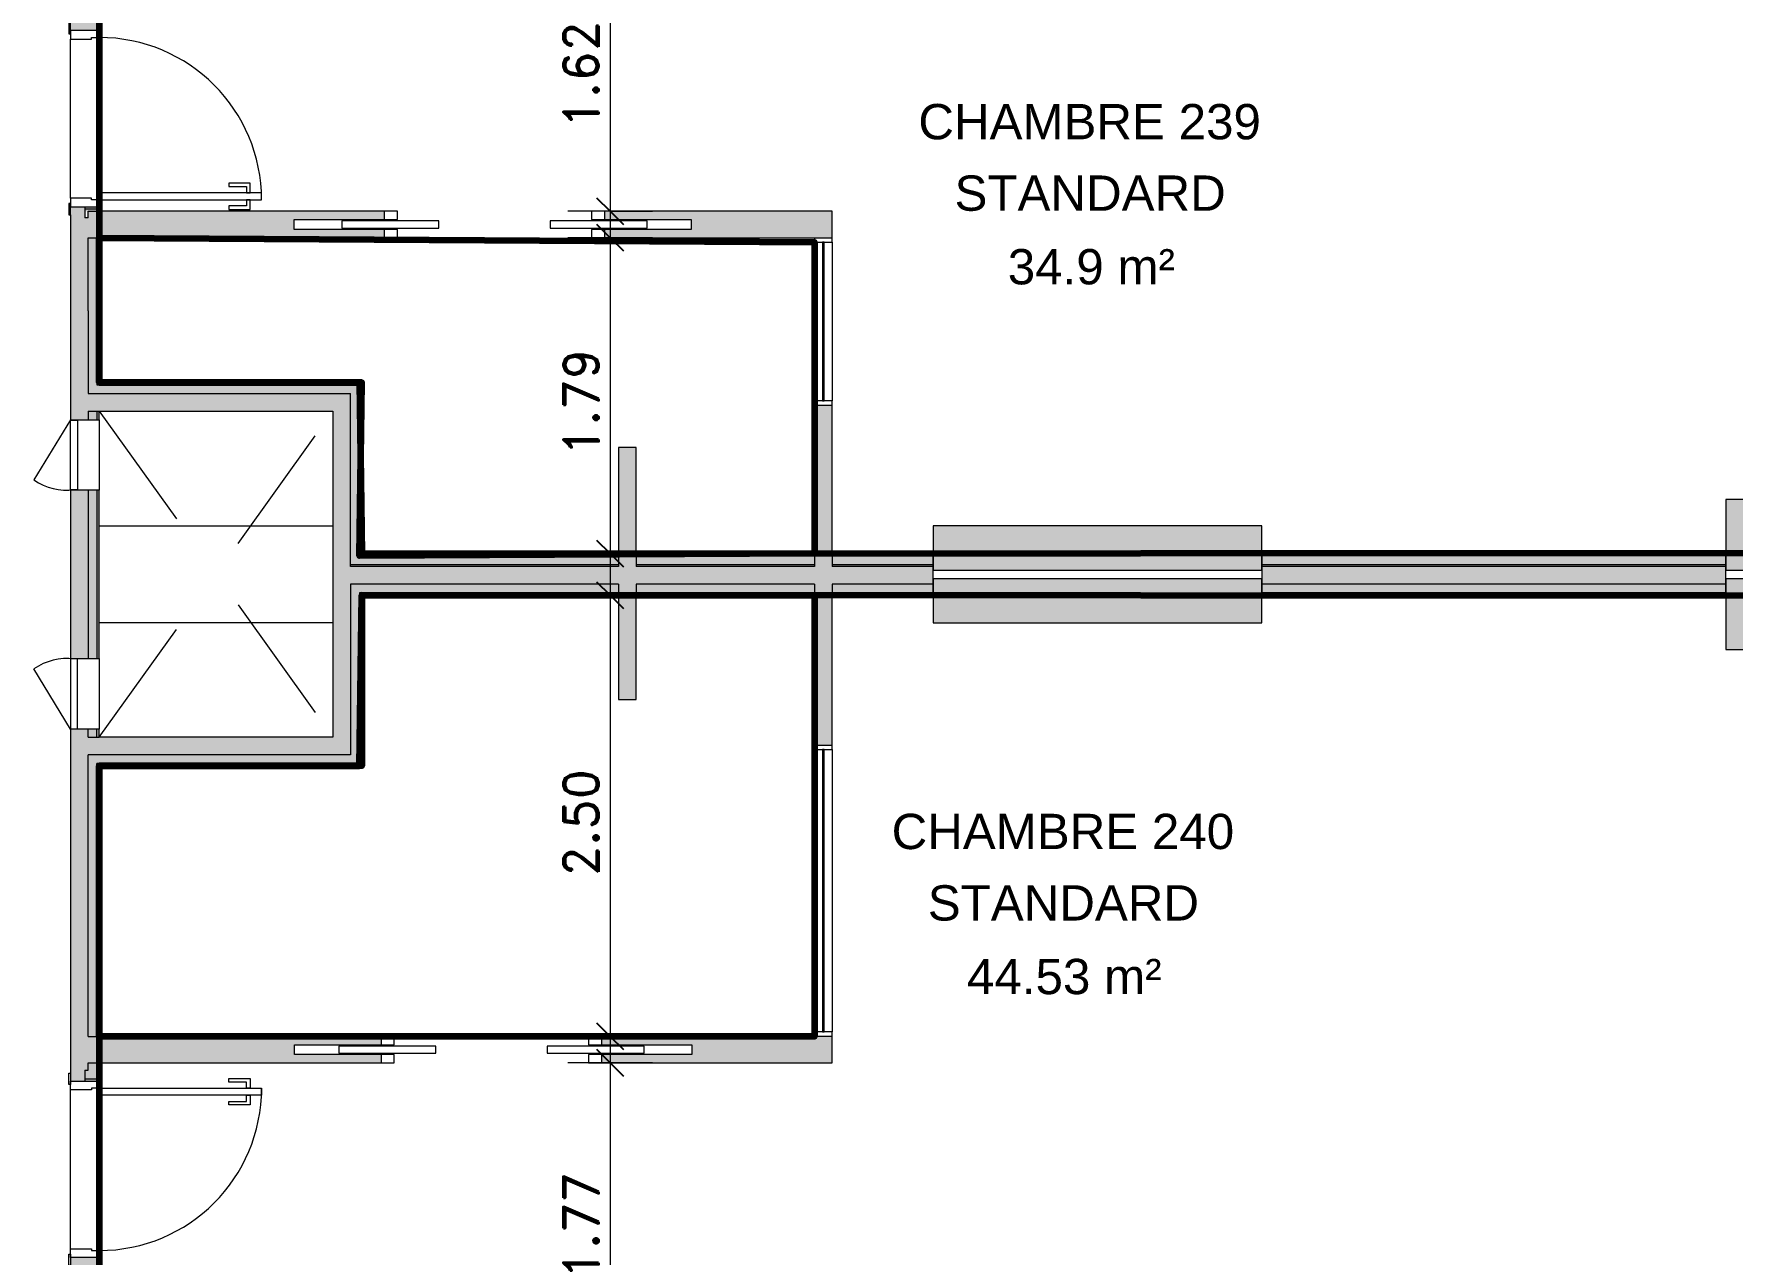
# Model space of a CAD drawing. Header units: metres. Extents: x -227.9 to -140, y 37.9 to 92.1.
# Drawn here: x -217.28 to -207.66, y 60.41 to 67.33 of the extents above; entities that cross this region are included whole.
import ezdxf

# ---------------------------------------------------------------- set-up
doc = ezdxf.new("R2010")
doc.units = ezdxf.units.M
doc.linetypes.add('JIS_02_0.7', pattern=[1.35, 0.75, -0.6])
for name, color, linetype, lineweight in [('A-ANNO-DIMS', 7, 'Continuous', 9), ('A-ANNO-DIMS-100', 7, 'Continuous', 9), ('A-AREA-IDEN', 7, 'Continuous', 9), ('A-DOOR', 7, 'Continuous', 5), ('A-FLOR', 7, 'Continuous', 5), ('A-GLAZ', 7, 'Continuous', 5), ('A-WALL', 7, 'Continuous', 5), ('A-WALL-PATT', 7, 'Continuous', 13), ('I-WALL', 7, 'Continuous', 5), ('S-COLS', 7, 'Continuous', 5)]:
    doc.layers.add(name, color=color, linetype=linetype, lineweight=lineweight)
doc.layers.add('A-DETL', color=94, linetype='Continuous', lineweight=5, true_color=0x00a600)
doc.layers.add('Chambre', color=40, linetype='Continuous')
doc.layers.add('SDB', color=230, linetype='Continuous')
doc.styles.add('Arial_1', font='arial.ttf', dxfattribs={"height": 0.2})
doc.styles.add('RomanD_B', font='', dxfattribs={"height": 0.2})
doc.styles.get('RomanD_B').set_extended_font_data('RomanD', bold=True)
doc.dimstyles.new('LAG-Romans_0_2', dxfattribs={"dimscale": 0.3048, "dimtxt": 0.200715, "dimasz": 0.492126, "dimexe": 0.787402, "dimexo": 0.0625, "dimgap": 0, "dimtad": 1, "dimrnd": 0.01, "dimzin": 0, "dimdsep": 46, "dimtxsty": 'RomanD_B', "dimblk1": 'OBLIQUE', "dimblk2": 'OBLIQUE', "dimsah": 1, "dimcen": 0.09, "dimdle": 0.656168, "dimazin": 0, "dimtfac": 1, "dimtdec": 4, "dimtix": 1, "dimtmove": 0, "dimatfit": 3, "dimfxl": 0.787402, "dimfxlon": 1, "dimtvp": 1, "dimtolj": 1, "dimtzin": 0, "dimarcsym": 2})

# ---------------------------------------------------------------- blocks, each defined once
blk = doc.blocks.new('LAG-C1030-PORTE-INST-13PR_05_01F - LAG-C1030-PORTE-INST-13PR_05_01F-40x166-15156841-MUC-LAG-PRO-PLA-ARC-TZN-N02-AG02Ec-Cote')
at = {"layer": 'A-DOOR', "color": 9, "true_color": 0xc0c0c0}
blk.add_line((-0.2, 0.0815), (0.1415, 0.2882), dxfattribs=at)
at = {"layer": 'A-DOOR', "color": 9, "lineweight": 9, "true_color": 0xc0c0c0}
for p, q in [((0.198, 0.0815), (-0.198, 0.0815)), ((-0.198, 0.0815), (-0.198, 0.0415)), ((-0.198, 0.0415), (0.198, 0.0415)), ((0.198, 0.0415), (0.198, 0.0815))]:
    blk.add_line(p, q, dxfattribs=at)
at = {"layer": 'A-DOOR', "color": 9, "true_color": 0xc0c0c0}
blk.add_arc((-0.1282, 0.1006), 0.3285, 353.17148, 34.82962, dxfattribs=at)
blk = doc.blocks.new('LAG-C1030-PORTE-INST-13PR_05_01F - LAG-C1030-PORTE-INST-13PR_05_01F-40x166-15156898-MUC-LAG-PRO-PLA-ARC-TZN-N02-AG02Ec-Cote')
at = {"layer": 'A-DOOR', "color": 9, "true_color": 0xc0c0c0}
blk.add_line((-0.2, -0.0815), (0.1415, -0.2882), dxfattribs=at)
at = {"layer": 'A-DOOR', "color": 9, "lineweight": 9, "true_color": 0xc0c0c0}
for p, q in [((-0.198, -0.0415), (0.198, -0.0415)), ((-0.198, -0.0815), (-0.198, -0.0415)), ((0.198, -0.0815), (-0.198, -0.0815)), ((0.198, -0.0415), (0.198, -0.0815))]:
    blk.add_line(p, q, dxfattribs=at)
at = {"layer": 'A-DOOR', "color": 9, "true_color": 0xc0c0c0}
blk.add_arc((-0.1282, -0.1006), 0.3285, 325.17038, 6.82852, dxfattribs=at)
blk = doc.blocks.new('LAG-C1030-PORTE-BAT 1 VANT-13PR_01 - LAG-C1030-PORTE-BAT 1 VANT-13PR_01_04F-90X210 CHAMBRE-15711706-MUC-LAG-PRO-PLA-ARC-TZN-N02-AG02Ec-Cote')
at = {"layer": 'A-DOOR'}
for p, q in [((0.3553, 1.0015), (0.3153, 1.0015)), ((0.3153, 1.0015), (0.3153, 0.0815)), ((0.3553, 0.0815), (0.3553, 1.0015)), ((0.2603, 0.9365), (0.2603, 0.8165)), ((0.3153, 0.9365), (0.2603, 0.9365)), ((0.2803, 0.8165), (0.2803, 0.9165)), ((0.2803, 0.9165), (0.3153, 0.9165)), ((0.3153, 0.9165), (0.3153, 0.9365)), ((0.4103, 0.9365), (0.3553, 0.9365)), ((0.3553, 0.9365), (0.3553, 0.9165)), ((0.3553, 0.9165), (0.3903, 0.9165)), ((0.3903, 0.9165), (0.3903, 0.8165)), ((0.4103, 0.8165), (0.4103, 0.9365)), ((0.2603, 0.8165), (0.2803, 0.8165)), ((0.3903, 0.8165), (0.4103, 0.8165)), ((0.3153, 0.0815), (0.3553, 0.0815))]:
    blk.add_line(p, q, dxfattribs=at)
at = {"layer": 'A-DOOR', "color": 9, "true_color": 0xc0c0c0}
for p, q in [((-0.5847, 0.0915), (-0.6497, 0.0915)), ((-0.6497, 0.0915), (-0.6497, 0.0815)), ((-0.6497, 0.0815), (-0.5847, 0.0815)), ((-0.6047, 0.0815), (-0.6047, -0.0815)), ((-0.5647, 0.0815), (-0.6047, 0.0815)), ((-0.5847, 0.0815), (-0.5847, 0.0915)), ((-0.5647, 0.0376), (-0.5647, 0.0815)), ((-0.5547, 0.0376), (-0.5647, 0.0376)), ((-0.5547, -0.0815), (-0.5547, 0.0376)), ((0.3553, 0.0376), (0.3453, 0.0376)), ((0.3453, 0.0376), (0.3453, -0.0815)), ((0.3953, 0.0815), (0.3553, 0.0815)), ((0.3553, 0.0815), (0.3553, 0.0376)), ((0.3753, 0.0915), (0.3753, 0.0815)), ((0.4403, 0.0915), (0.3753, 0.0915)), ((0.3753, 0.0815), (0.4403, 0.0815)), ((0.3953, -0.0815), (0.3953, 0.0815)), ((0.4403, 0.0815), (0.4403, 0.0915)), ((-0.5847, -0.0815), (-0.6497, -0.0815)), ((-0.6497, -0.0815), (-0.6497, -0.0915)), ((-0.6497, -0.0915), (-0.5847, -0.0915)), ((-0.6047, -0.0815), (-0.5547, -0.0815)), ((-0.5847, -0.0915), (-0.5847, -0.0815)), ((0.3453, -0.0815), (0.3953, -0.0815)), ((0.3753, -0.0815), (0.3753, -0.0915)), ((0.4403, -0.0815), (0.3753, -0.0815)), ((0.3753, -0.0915), (0.4403, -0.0915)), ((0.4403, -0.0915), (0.4403, -0.0815))]:
    blk.add_line(p, q, dxfattribs=at)
at = {"layer": 'A-DOOR'}
blk.add_arc((0.3553, 0.0815), 0.92, 90, 180, dxfattribs=at)
blk = doc.blocks.new('LAG-C1030-PORTE-BAT 1 VANT-13PR_01 - LAG-C1030-PORTE-BAT 1 VANT-13PR_01_04F-90X210 CHAMBRE-15711705-MUC-LAG-PRO-PLA-ARC-TZN-N02-AG02Ec-Cote')
at = {"layer": 'A-DOOR', "color": 9, "true_color": 0xc0c0c0}
for p, q in [((-0.6497, 0.0815), (-0.6497, 0.0915)), ((-0.6497, 0.0915), (-0.5847, 0.0915)), ((-0.5847, 0.0815), (-0.6497, 0.0815)), ((-0.6047, 0.0815), (-0.5547, 0.0815)), ((-0.6047, -0.0815), (-0.6047, 0.0815)), ((-0.5847, 0.0915), (-0.5847, 0.0815)), ((-0.5547, 0.0815), (-0.5547, -0.0376)), ((0.3453, 0.0815), (0.3953, 0.0815)), ((0.3453, -0.0376), (0.3453, 0.0815)), ((0.3753, 0.0915), (0.4403, 0.0915)), ((0.3753, 0.0815), (0.3753, 0.0915)), ((0.4403, 0.0815), (0.3753, 0.0815)), ((0.3953, 0.0815), (0.3953, -0.0815)), ((0.4403, 0.0915), (0.4403, 0.0815)), ((-0.6497, -0.0915), (-0.6497, -0.0815)), ((-0.6497, -0.0815), (-0.5847, -0.0815)), ((-0.5847, -0.0915), (-0.6497, -0.0915)), ((-0.5647, -0.0815), (-0.6047, -0.0815)), ((-0.5847, -0.0815), (-0.5847, -0.0915)), ((-0.5647, -0.0376), (-0.5647, -0.0815)), ((-0.5547, -0.0376), (-0.5647, -0.0376)), ((0.3553, -0.0376), (0.3453, -0.0376)), ((0.3553, -0.0815), (0.3553, -0.0376)), ((0.3953, -0.0815), (0.3553, -0.0815)), ((0.3753, -0.0815), (0.4403, -0.0815)), ((0.3753, -0.0915), (0.3753, -0.0815)), ((0.4403, -0.0915), (0.3753, -0.0915)), ((0.4403, -0.0815), (0.4403, -0.0915))]:
    blk.add_line(p, q, dxfattribs=at)
at = {"layer": 'A-DOOR'}
for p, q in [((0.3153, -0.0815), (0.3553, -0.0815)), ((0.3153, -1.0015), (0.3153, -0.0815)), ((0.3553, -0.0815), (0.3553, -1.0015)), ((0.2603, -0.8165), (0.2803, -0.8165)), ((0.2603, -0.9365), (0.2603, -0.8165)), ((0.2803, -0.8165), (0.2803, -0.9165)), ((0.3903, -0.8165), (0.4103, -0.8165)), ((0.3903, -0.9165), (0.3903, -0.8165)), ((0.4103, -0.8165), (0.4103, -0.9365)), ((0.3153, -0.9365), (0.2603, -0.9365)), ((0.2803, -0.9165), (0.3153, -0.9165)), ((0.3153, -0.9165), (0.3153, -0.9365)), ((0.3553, -0.9165), (0.3903, -0.9165)), ((0.3553, -0.9365), (0.3553, -0.9165)), ((0.4103, -0.9365), (0.3553, -0.9365)), ((0.3553, -1.0015), (0.3153, -1.0015))]:
    blk.add_line(p, q, dxfattribs=at)
blk.add_arc((0.3553, -0.0815), 0.92, 180, 270, dxfattribs=at)
blk = doc.blocks.new('LAG-C1030-PORTE-COUL DEUX BATTANTS-13PR_07 - LAG-C1030-PORTE-COUL DEUX BATTANTS-13PR_07_02F-110x210-15723467-MUC-LAG-PRO-PLA-ARC-TZN-N02-AG02Ec-Cote')
at = {"layer": 'A-DOOR'}
for p, q in [((-0.22, 0.02), (-0.77, 0.02)), ((-0.77, 0.02), (-0.77, -0.02)), ((-0.22, -0.02), (-0.22, 0.02)), ((0.41, 0.02), (0.41, -0.02)), ((0.96, 0.02), (0.41, 0.02)), ((0.96, -0.02), (0.96, 0.02)), ((-0.77, -0.02), (-0.22, -0.02)), ((0.41, -0.02), (0.96, -0.02))]:
    blk.add_line(p, q, dxfattribs=at)
at = {"layer": 'A-DOOR', "color": 9, "true_color": 0xc0c0c0}
for p, q in [((-0.455, 0.075), (-0.53, 0.075)), ((-0.53, 0.075), (-0.53, 0.0275)), ((-0.53, 0.0275), (-0.455, 0.0275)), ((-0.455, 0.0275), (-0.455, 0.075)), ((0.72, 0.075), (0.645, 0.075)), ((0.645, 0.075), (0.645, 0.0275)), ((0.645, 0.0275), (0.72, 0.0275)), ((0.72, 0.0275), (0.72, 0.075)), ((-0.455, -0.0275), (-0.53, -0.0275)), ((-0.53, -0.0275), (-0.53, -0.075)), ((-0.53, -0.075), (-0.455, -0.075)), ((-0.455, -0.075), (-0.455, -0.0275)), ((0.72, -0.0275), (0.645, -0.0275)), ((0.645, -0.0275), (0.645, -0.075)), ((0.645, -0.075), (0.72, -0.075)), ((0.72, -0.075), (0.72, -0.0275))]:
    blk.add_line(p, q, dxfattribs=at)
blk = doc.blocks.new('LAG-C1020-FENÊTRE-12FT-22-03 - LAG-C1020-FENÊTRE-12FT-22-03-01-13182804-MUC-LAG-PRO-PLA-ARC-TZN-N02-AG02Ec-Cote')
at = {"layer": 'A-GLAZ', "lineweight": 13}
for p, q in [((-2.875, 0.05), (-2.9, 0.05)), ((-2.875, -0.05), (-2.875, 0.05)), ((-1.275, 0.005), (-2.875, 0.005)), ((-2.875, 0.005), (-2.875, -0.005)), ((-1.25, 0.05), (-1.275, 0.05)), ((-1.275, 0.05), (-1.275, -0.05)), ((-1.275, -0.005), (-1.275, 0.005)), ((-2.9, -0.05), (-2.875, -0.05)), ((-2.875, -0.005), (-1.275, -0.005)), ((-1.275, -0.05), (-1.25, -0.05))]:
    blk.add_line(p, q, dxfattribs=at)
at = {"layer": 'A-GLAZ'}
for p, q in [((-2.875, 0.05), (-1.275, 0.05)), ((-1.275, -0.05), (-2.875, -0.05))]:
    blk.add_line(p, q, dxfattribs=at)
blk = doc.blocks.new('LAG-C1020-FENÊTRE-12FT-22-03 - LAG-C1020-FENÊTRE-12FT-22-03-01-13182805-MUC-LAG-PRO-PLA-ARC-TZN-N02-AG02Ec-Cote')
at = {"layer": 'A-GLAZ', "lineweight": 13}
for p, q in [((-2.175, 0.05), (-2.2, 0.05)), ((-2.175, -0.05), (-2.175, 0.05)), ((-1.275, 0.005), (-2.175, 0.005)), ((-2.175, 0.005), (-2.175, -0.005)), ((-1.25, 0.05), (-1.275, 0.05)), ((-1.275, 0.05), (-1.275, -0.05)), ((-1.275, -0.005), (-1.275, 0.005)), ((-2.2, -0.05), (-2.175, -0.05)), ((-2.175, -0.005), (-1.275, -0.005)), ((-1.275, -0.05), (-1.25, -0.05))]:
    blk.add_line(p, q, dxfattribs=at)
at = {"layer": 'A-GLAZ'}
for p, q in [((-2.175, 0.05), (-1.275, 0.05)), ((-1.275, -0.05), (-2.175, -0.05))]:
    blk.add_line(p, q, dxfattribs=at)
blk = doc.blocks.new('DIMBLOCK64-MUC-LAG-PRO-PLA-ARC-TZN-N02-AG02Ec-Cote')
at = {"layer": 'A-ANNO-DIMS-100', "transparency": 16777216}
for p, q in [((-214.0113, 61.6959), (-214.0113, 59.5276)), ((-213.7713, 61.4959), (-214.2513, 61.4959)), ((-214.0113, 61.4959), (-213.7713, 61.4959)), ((-213.7713, 59.7276), (-214.2513, 59.7276)), ((-214.0113, 59.7276), (-213.7713, 59.7276))]:
    blk.add_line(p, q, dxfattribs=at)
at = {"layer": 'A-ANNO-DIMS-100', "lineweight": 25, "transparency": 16777216}
for p, q in [((-214.0113, 61.4959), (-214.0863, 61.5709)), ((-214.0113, 61.4959), (-213.9363, 61.4209)), ((-214.0113, 59.7276), (-214.0863, 59.8026)), ((-214.0113, 59.7276), (-213.9363, 59.6526))]:
    blk.add_line(p, q, dxfattribs=at)
at = {"layer": 'A-ANNO-DIMS-100', "color": 0, "transparency": 16777216, "insert": (-214.2769, 60.2682), "char_height": 0.2, "width": 0.824475, "attachment_point": 1, "rotation": 90, "line_spacing_factor": 1.146391, "style": 'RomanD_B'}
blk.add_mtext('1.77', dxfattribs=at)
blk = doc.blocks.new('_Oblique')
at = {"color": 0, "linetype": 'ByBlock', "lineweight": -2}
blk.add_line((-0.5, -0.5), (0.5, 0.5), dxfattribs=at)
blk = doc.blocks.new('DIMBLOCK65-MUC-LAG-PRO-PLA-ARC-TZN-N02-AG02Ec-Cote')
at = {"layer": 'A-ANNO-DIMS-100', "transparency": 16777216}
for p, q in [((-214.0113, 64.3459), (-214.0113, 61.4459)), ((-213.7713, 64.1459), (-214.2513, 64.1459)), ((-214.0113, 64.1459), (-213.7713, 64.1459)), ((-213.7713, 61.6459), (-214.2513, 61.6459)), ((-214.0113, 61.6459), (-213.7713, 61.6459))]:
    blk.add_line(p, q, dxfattribs=at)
at = {"layer": 'A-ANNO-DIMS-100', "lineweight": 25, "transparency": 16777216}
for p, q in [((-214.0113, 64.1459), (-214.0863, 64.2209)), ((-214.0113, 64.1459), (-213.9363, 64.0709)), ((-214.0113, 61.6459), (-214.0863, 61.7209)), ((-214.0113, 61.6459), (-213.9363, 61.5709))]:
    blk.add_line(p, q, dxfattribs=at)
at = {"layer": 'A-ANNO-DIMS-100', "color": 0, "transparency": 16777216, "insert": (-214.2769, 62.5524), "char_height": 0.2, "width": 0.824475, "attachment_point": 1, "rotation": 90, "line_spacing_factor": 1.146391, "style": 'RomanD_B'}
blk.add_mtext('2.50', dxfattribs=at)
blk = doc.blocks.new('DIMBLOCK66-MUC-LAG-PRO-PLA-ARC-TZN-N02-AG02Ec-Cote')
at = {"layer": 'A-ANNO-DIMS-100', "transparency": 16777216}
for p, q in [((-214.0113, 66.372), (-214.0113, 64.1819)), ((-213.7713, 66.172), (-214.2513, 66.172)), ((-214.0113, 66.172), (-213.7713, 66.172)), ((-213.7713, 64.3819), (-214.2513, 64.3819)), ((-214.0113, 64.3819), (-213.7713, 64.3819))]:
    blk.add_line(p, q, dxfattribs=at)
at = {"layer": 'A-ANNO-DIMS-100', "lineweight": 25, "transparency": 16777216}
for p, q in [((-214.0113, 66.172), (-214.0863, 66.247)), ((-214.0113, 66.172), (-213.9363, 66.097)), ((-214.0113, 64.3819), (-214.0863, 64.4569)), ((-214.0113, 64.3819), (-213.9363, 64.3069))]:
    blk.add_line(p, q, dxfattribs=at)
at = {"layer": 'A-ANNO-DIMS-100', "color": 0, "transparency": 16777216, "insert": (-214.2769, 64.9334), "char_height": 0.2, "width": 0.824475, "attachment_point": 1, "rotation": 90, "line_spacing_factor": 1.146391, "style": 'RomanD_B'}
blk.add_mtext('1.79', dxfattribs=at)
blk = doc.blocks.new('DIMBLOCK67-MUC-LAG-PRO-PLA-ARC-TZN-N02-AG02Ec-Cote')
at = {"layer": 'A-ANNO-DIMS-100', "transparency": 16777216}
for p, q in [((-214.0113, 68.1466), (-214.0113, 66.122)), ((-213.7713, 67.9466), (-214.2513, 67.9466)), ((-214.0113, 67.9466), (-213.7713, 67.9466)), ((-213.7713, 66.322), (-214.2513, 66.322)), ((-214.0113, 66.322), (-213.7713, 66.322))]:
    blk.add_line(p, q, dxfattribs=at)
at = {"layer": 'A-ANNO-DIMS-100', "lineweight": 25, "transparency": 16777216}
for p, q in [((-214.0113, 67.9466), (-214.0863, 68.0216)), ((-214.0113, 67.9466), (-213.9363, 67.8716)), ((-214.0113, 66.322), (-214.0863, 66.397)), ((-214.0113, 66.322), (-213.9363, 66.247))]:
    blk.add_line(p, q, dxfattribs=at)
at = {"layer": 'A-ANNO-DIMS-100', "color": 0, "transparency": 16777216, "insert": (-214.2769, 66.7908), "char_height": 0.2, "width": 0.824475, "attachment_point": 1, "rotation": 90, "line_spacing_factor": 1.146391, "style": 'RomanD_B'}
blk.add_mtext('1.62', dxfattribs=at)

msp = doc.modelspace()

# ---------------------------------------------------------------- hatches: boundary and pattern name
at = {"layer": 'A-WALL-PATT', "lineweight": 5, "true_color": 0xaaaaaa}
for points in [[(-212.1822, 64.2889), (-210.3192, 64.2889), (-210.3192, 64.5389), (-212.1822, 64.5389), (-212.1822, 64.3924)], [(-207.6902, 64.3089), (-207.6902, 64.3189), (-210.3202, 64.3189), (-210.3202, 64.3089), (-208.7424, 64.3089)], [(-212.1822, 63.9889), (-210.3192, 63.9889), (-210.3192, 64.2389), (-212.1822, 64.2389)]]:
    msp.add_hatch(color=253, dxfattribs=at).paths.add_polyline_path(points)
h = msp.add_hatch(color=253, dxfattribs=at)
h.paths.add_polyline_path([(-212.4427, 64.3089), (-212.1821, 64.3089), (-212.1821, 64.3189), (-212.7534, 64.3189), (-212.7534, 64.3089)])
h.paths.add_polyline_path([(-213.8637, 64.3089), (-212.8534, 64.3089), (-212.8538, 64.3189), (-213.8637, 64.3189)])
h.paths.add_polyline_path([(-215.4824, 64.3089), (-213.9637, 64.3089), (-213.9637, 64.3189), (-215.4824, 64.3189)])
at = {"layer": 'I-WALL', "true_color": 0xaaaaaa}
h = msp.add_hatch(color=253, dxfattribs=at)
h.paths.add_polyline_path([(-216.9879, 65.758), (-216.9694, 65.758), (-216.9694, 66.284), (-216.9879, 66.284), (-216.9879, 66.347), (-217.0694, 66.347), (-217.0694, 65.758)])
h.paths.add_polyline_path([(-216.9879, 67.347), (-216.9879, 67.41), (-216.9694, 67.41), (-216.9694, 68.7118), (-216.9879, 68.7118), (-216.9879, 68.7748), (-217.0694, 68.7748), (-217.0694, 67.347)])
h.paths.add_polyline_path([(-216.9879, 69.7748), (-216.9879, 69.8378), (-216.9694, 69.8378), (-216.9694, 71.5066), (-217.0694, 71.5066), (-217.0694, 69.7748)])
h.paths.add_polyline_path([(-216.9879, 72.5066), (-216.9694, 72.5066), (-216.9694, 74.6741), (-216.9879, 74.6741), (-216.9879, 74.7371), (-217.0694, 74.7371), (-217.0694, 72.5066)])
h.paths.add_polyline_path([(-217.0694, 75.7371), (-216.9879, 75.7371), (-216.9879, 75.8001), (-216.9694, 75.8001), (-216.9694, 76.6146), (-217.0694, 76.6146), (-217.0694, 75.7821)])
h = msp.add_hatch(color=253, dxfattribs=at)
h.paths.add_polyline_path([(-216.9694, 65.758), (-216.9194, 65.758), (-216.9194, 66.172), (-216.9694, 66.172), (-216.9694, 65.9998)])
h.paths.add_polyline_path([(-216.9694, 66.322), (-216.9194, 66.322), (-216.9194, 66.334), (-216.9879, 66.334), (-216.9879, 66.322)])
h.paths.add_polyline_path([(-216.9653, 67.36), (-216.9194, 67.36), (-216.9194, 68.0096), (-216.9694, 68.0096), (-216.9694, 67.41), (-216.9879, 67.41), (-216.9879, 67.36)])
h.paths.add_polyline_path([(-216.9194, 68.1196), (-216.9194, 68.7618), (-216.9879, 68.7618), (-216.9879, 68.7118), (-216.9694, 68.7118), (-216.9694, 68.1196), (-216.9653, 68.1196)])
h.paths.add_polyline_path([(-216.9194, 69.7878), (-216.9194, 69.792), (-216.9879, 69.792), (-216.9879, 69.7878), (-216.9653, 69.7878)])
h.paths.add_polyline_path([(-216.9194, 69.942), (-216.9194, 71.3781), (-216.9694, 71.3781), (-216.9694, 69.942), (-216.9653, 69.942)])
h.paths.add_polyline_path([(-216.9653, 71.4781), (-216.9194, 71.4781), (-216.9194, 71.5066), (-216.9694, 71.5066), (-216.9694, 71.4781)])
h.paths.add_polyline_path([(-216.9194, 72.5066), (-216.9194, 72.5521), (-216.9694, 72.5521), (-216.9694, 72.5066), (-216.9653, 72.5066)])
h.paths.add_polyline_path([(-216.9194, 72.6521), (-216.9194, 74.492), (-216.9694, 74.492), (-216.9694, 72.6521), (-216.9653, 72.6521)])
h.paths.add_polyline_path([(-216.9653, 74.642), (-216.9194, 74.642), (-216.9194, 74.7241), (-216.9879, 74.7241), (-216.9879, 74.6741), (-216.9694, 74.6741), (-216.9694, 74.642)])
h.paths.add_polyline_path([(-216.9879, 75.7501), (-216.9194, 75.7501), (-216.9194, 76.5146), (-216.9694, 76.5146), (-216.9694, 75.8001), (-216.9879, 75.8001)])
h = msp.add_hatch(color=253, dxfattribs=at)
h.paths.add_polyline_path([(-216.9064, 65.758), (-216.9064, 66.172), (-216.9194, 66.172), (-216.9194, 65.758)])
h.paths.add_polyline_path([(-216.9064, 66.322), (-216.9064, 66.347), (-216.9879, 66.347), (-216.9879, 66.334), (-216.9194, 66.334), (-216.9194, 66.322)])
h.paths.add_polyline_path([(-216.9503, 67.347), (-216.9064, 67.347), (-216.9064, 67.9596), (-216.9194, 67.9596), (-216.9194, 67.36), (-216.9879, 67.36), (-216.9879, 67.347), (-216.9653, 67.347)])
h.paths.add_polyline_path([(-216.9064, 68.1696), (-216.9064, 68.7748), (-216.9879, 68.7748), (-216.9879, 68.7618), (-216.9194, 68.7618), (-216.9194, 68.1696)])
h.paths.add_polyline_path([(-216.9503, 69.7748), (-216.9064, 69.7748), (-216.9064, 69.792), (-216.9194, 69.792), (-216.9194, 69.7878), (-216.9879, 69.7878), (-216.9879, 69.7748), (-216.9653, 69.7748)])
h.paths.add_polyline_path([(-216.9194, 69.942), (-216.9064, 69.942), (-216.9064, 71.3281), (-216.9194, 71.3281), (-216.9194, 70.2863)])
h.paths.add_polyline_path([(-216.9064, 71.4781), (-216.9064, 71.5066), (-216.9194, 71.5066), (-216.9194, 71.4781)])
h.paths.add_polyline_path([(-216.9194, 72.5066), (-216.9064, 72.5066), (-216.9064, 72.5521), (-216.9194, 72.5521)])
h.paths.add_polyline_path([(-216.9194, 72.7021), (-216.9064, 72.7021), (-216.9064, 74.492), (-216.9194, 74.492), (-216.9194, 73.5012)])
h.paths.add_polyline_path([(-216.9064, 74.642), (-216.9064, 74.7371), (-216.9879, 74.7371), (-216.9879, 74.7241), (-216.9194, 74.7241), (-216.9194, 74.642)])
h.paths.add_polyline_path([(-216.9064, 75.7371), (-216.9064, 76.4646), (-216.9194, 76.4646), (-216.9194, 75.7501), (-216.9879, 75.7501), (-216.9879, 75.7371), (-216.9503, 75.7371)])
h = msp.add_hatch(color=253, dxfattribs=at)
h.paths.add_polyline_path([(-212.7534, 66.172), (-212.7534, 66.322), (-214.042, 66.322), (-214.042, 66.2745), (-213.552, 66.2745), (-213.552, 66.2195), (-214.042, 66.2195), (-214.042, 66.172), (-213.6761, 66.172)])
h.paths.add_polyline_path([(-215.3207, 66.172), (-215.292, 66.172), (-215.292, 66.2195), (-215.802, 66.2195), (-215.802, 66.2745), (-215.292, 66.2745), (-215.292, 66.322), (-216.8964, 66.3215), (-216.8964, 66.302), (-216.9064, 66.302), (-216.9064, 66.322), (-216.9694, 66.322), (-216.9694, 66.172), (-216.9064, 66.172)])
h = msp.add_hatch(color=253, dxfattribs=at)
h.paths.add_polyline_path([(-217.0694, 52.2146), (-216.9694, 52.2146), (-216.9694, 60.3292), (-216.9879, 60.3292), (-216.9879, 60.3922), (-217.0694, 60.3922), (-217.0694, 52.2776)])
h.paths.add_polyline_path([(-216.9879, 61.3922), (-216.9879, 61.4552), (-216.9694, 61.4552), (-216.9694, 63.3871), (-217.0694, 63.3871), (-217.0694, 61.3922)])
h.paths.add_polyline_path([(-216.9694, 63.7871), (-216.9694, 64.7408), (-217.0694, 64.7408), (-217.0694, 63.7871)])
h.paths.add_polyline_path([(-216.9694, 65.1408), (-216.9694, 65.758), (-217.0694, 65.758), (-217.0694, 65.1408)])
h = msp.add_hatch(color=253, dxfattribs=at)
h.paths.add_polyline_path([(-216.9653, 52.2646), (-216.9194, 52.2646), (-216.9194, 53.0255), (-216.9694, 53.0255), (-216.9694, 52.2646)])
h.paths.add_polyline_path([(-216.9694, 53.1755), (-216.9194, 53.1755), (-216.9194, 54.1385), (-216.9694, 54.1385)])
h.paths.add_polyline_path([(-216.9694, 54.2385), (-216.9194, 54.2385), (-216.9194, 56.9885), (-216.9694, 56.9885), (-216.9694, 56.3552)])
h.paths.add_polyline_path([(-216.9694, 57.0885), (-216.9194, 57.0885), (-216.9194, 59.5776), (-216.9694, 59.5776), (-216.9694, 58.4984)])
h.paths.add_polyline_path([(-216.9653, 59.7276), (-216.9194, 59.7276), (-216.9194, 60.3792), (-216.9879, 60.3792), (-216.9879, 60.3292), (-216.9694, 60.3292), (-216.9694, 59.7276)])
h.paths.add_polyline_path([(-216.9194, 61.4052), (-216.9194, 61.4959), (-216.9694, 61.4959), (-216.9694, 61.4552), (-216.9879, 61.4552), (-216.9879, 61.4052), (-216.9653, 61.4052)])
h.paths.add_polyline_path([(-216.9653, 61.6459), (-216.9194, 61.6459), (-216.9194, 63.2417), (-216.9694, 63.2417), (-216.9694, 61.6459)])
h.paths.add_polyline_path([(-216.9653, 63.3417), (-216.9194, 63.3417), (-216.9194, 63.3871), (-216.9694, 63.3871), (-216.9694, 63.3417)])
h.paths.add_polyline_path([(-216.9694, 63.7871), (-216.9194, 63.7871), (-216.9194, 64.7408), (-216.9694, 64.7408)])
h.paths.add_polyline_path([(-216.9653, 65.1408), (-216.9194, 65.1408), (-216.9194, 65.1892), (-216.9694, 65.1892), (-216.9694, 65.1408)])
h.paths.add_polyline_path([(-216.9653, 65.2892), (-216.9194, 65.2892), (-216.9194, 65.758), (-216.9694, 65.758), (-216.9694, 65.2892)])
h = msp.add_hatch(color=253, dxfattribs=at)
h.paths.add_polyline_path([(-216.9194, 52.2776), (-216.9064, 52.2776), (-216.9064, 53.0255), (-216.9194, 53.0255)])
h.paths.add_polyline_path([(-216.9194, 53.1755), (-216.9064, 53.1755), (-216.9064, 54.0885), (-216.9194, 54.0885), (-216.9194, 53.6761)])
h.paths.add_polyline_path([(-216.9194, 54.2385), (-216.9064, 54.2385), (-216.9064, 56.9885), (-216.9194, 56.9885), (-216.9194, 56.3552)])
h.paths.add_polyline_path([(-216.9064, 57.1385), (-216.9064, 59.5276), (-216.9194, 59.5276), (-216.9194, 57.1385)])
h.paths.add_polyline_path([(-216.9194, 59.7276), (-216.9064, 59.7276), (-216.9064, 60.3922), (-216.9879, 60.3922), (-216.9879, 60.3792), (-216.9194, 60.3792), (-216.9194, 60.2627)])
h.paths.add_polyline_path([(-216.9064, 61.3922), (-216.9064, 61.4959), (-216.9194, 61.4959), (-216.9194, 61.4052), (-216.9879, 61.4052), (-216.9879, 61.3922), (-216.9503, 61.3922)])
h.paths.add_polyline_path([(-216.9194, 61.6459), (-216.9064, 61.6459), (-216.9064, 63.1917), (-216.9194, 63.1917), (-216.9194, 61.7133)])
h.paths.add_polyline_path([(-216.9064, 63.3417), (-216.9064, 63.3871), (-216.9194, 63.3871), (-216.9194, 63.3417)])
h.paths.add_polyline_path([(-216.9194, 63.7871), (-216.9064, 63.7871), (-216.9064, 64.7408), (-216.9194, 64.7408), (-216.9194, 63.8565)])
h.paths.add_polyline_path([(-216.9064, 65.1408), (-216.9064, 65.1892), (-216.9194, 65.1892), (-216.9194, 65.1408)])
h.paths.add_polyline_path([(-216.9064, 65.3392), (-216.9064, 65.758), (-216.9194, 65.758), (-216.9194, 65.3392)])
for points in [[(-215.4824, 65.2892), (-215.4824, 65.3392), (-216.9194, 65.3392), (-216.9194, 65.2892), (-215.5824, 65.2892)], [(-215.4824, 65.3392), (-215.4324, 65.3392), (-215.4324, 65.3522), (-216.9064, 65.3522), (-216.9064, 65.3392), (-215.5824, 65.3392)], [(-215.5824, 65.1892), (-215.5824, 65.2892), (-216.9694, 65.2892), (-216.9694, 65.1892), (-216.9064, 65.1892)], [(-215.4824, 63.3417), (-215.4824, 65.2892), (-215.5824, 65.2892), (-215.5824, 63.3417)], [(-212.8534, 64.3089), (-212.7534, 64.3089), (-212.7534, 65.222), (-212.8534, 65.222), (-212.8534, 64.3189)], [(-213.9637, 64.3089), (-213.8637, 64.3089), (-213.8637, 64.983), (-213.9637, 64.983), (-213.9637, 64.3189)], [(-207.6902, 64.3689), (-207.6902, 64.3819), (-210.3202, 64.3819), (-210.3202, 64.3689), (-208.7424, 64.3689)], [(-207.6902, 64.3189), (-207.6902, 64.3689), (-210.3202, 64.3689), (-210.3202, 64.3189), (-208.7424, 64.3189)], [(-212.1821, 64.2089), (-212.1821, 64.3089), (-215.4824, 64.3089), (-215.4824, 64.2089), (-212.4427, 64.2089)], [(-207.6902, 64.2089), (-207.6902, 64.3089), (-210.3202, 64.3089), (-210.3202, 64.2089), (-208.7424, 64.2089)], [(-213.8637, 63.5559), (-213.8637, 64.2089), (-213.9637, 64.2089), (-213.9637, 63.5559)], [(-212.7534, 63.2959), (-212.7534, 64.2089), (-212.8534, 64.2089), (-212.8534, 63.2959)], [(-207.6902, 64.1589), (-207.6902, 64.2089), (-210.3202, 64.2089), (-210.3202, 64.1589), (-208.7424, 64.1589)], [(-207.6902, 64.1459), (-207.6902, 64.1589), (-210.3202, 64.1589), (-210.3202, 64.1459), (-208.7424, 64.1459)], [(-216.9653, 63.2417), (-215.4824, 63.2417), (-215.4824, 63.3417), (-216.9694, 63.3417), (-216.9694, 63.2417)], [(-215.4324, 63.1917), (-215.4324, 63.2417), (-216.9194, 63.2417), (-216.9194, 63.1917), (-216.9064, 63.1917)], [(-215.4194, 63.1787), (-215.4194, 63.1917), (-216.9064, 63.1917), (-216.9064, 63.1787)]]:
    msp.add_hatch(color=253, dxfattribs=at).paths.add_polyline_path(points)
h = msp.add_hatch(color=253, dxfattribs=at)
h.paths.add_polyline_path([(-215.4324, 63.2417), (-215.4324, 64.2089), (-215.4824, 64.2089), (-215.4824, 63.2417)])
h.paths.add_polyline_path([(-215.4824, 64.3189), (-215.4324, 64.3189), (-215.4324, 65.3392), (-215.4824, 65.3392), (-215.4824, 64.9282)])
h = msp.add_hatch(color=253, dxfattribs=at)
h.paths.add_polyline_path([(-215.4324, 63.1917), (-215.4194, 63.1917), (-215.4194, 64.1589), (-215.4324, 64.1589), (-215.4324, 63.2417)])
h.paths.add_polyline_path([(-215.4194, 64.3689), (-215.4194, 65.3522), (-215.4324, 65.3522), (-215.4324, 64.3689)])
h = msp.add_hatch(color=253, dxfattribs=at)
h.paths.add_polyline_path([(-213.6761, 64.3189), (-212.8534, 64.3189), (-212.8538, 64.3689), (-213.8637, 64.3689), (-213.8637, 64.3189)])
h.paths.add_polyline_path([(-212.1821, 64.3189), (-212.1821, 64.3689), (-212.7534, 64.3689), (-212.7534, 64.3189), (-212.4427, 64.3189)])
h.paths.add_polyline_path([(-215.4194, 64.3189), (-213.9637, 64.3189), (-213.9637, 64.3689), (-215.4324, 64.3689), (-215.4324, 64.3189)])
h = msp.add_hatch(color=253, dxfattribs=at)
h.paths.add_polyline_path([(-212.8538, 64.3689), (-212.8534, 64.3689), (-212.8538, 64.3819), (-213.8637, 64.3819), (-213.8637, 64.3689), (-213.6761, 64.3689)])
h.paths.add_polyline_path([(-213.9637, 64.3689), (-213.9637, 64.3819), (-215.4194, 64.3819), (-215.4194, 64.3689), (-215.3207, 64.3689)])
h.paths.add_polyline_path([(-212.1821, 64.3689), (-212.1821, 64.3819), (-212.7534, 64.3819), (-212.7534, 64.3689), (-212.4427, 64.3689)])
h = msp.add_hatch(color=253, dxfattribs=at)
h.paths.add_polyline_path([(-213.9637, 64.1589), (-213.9637, 64.2089), (-215.4324, 64.2089), (-215.4324, 64.1589), (-215.3207, 64.1589)])
h.paths.add_polyline_path([(-212.8534, 64.1589), (-212.8538, 64.2089), (-213.8637, 64.2089), (-213.8637, 64.1589), (-212.8538, 64.1589)])
h.paths.add_polyline_path([(-212.4427, 64.1589), (-212.1821, 64.1589), (-212.1821, 64.2089), (-212.7534, 64.2089), (-212.7534, 64.1589)])
h = msp.add_hatch(color=253, dxfattribs=at)
h.paths.add_polyline_path([(-212.8534, 64.1459), (-212.8538, 64.1589), (-213.8637, 64.1589), (-213.8637, 64.1459), (-212.8538, 64.1459)])
h.paths.add_polyline_path([(-212.4427, 64.1459), (-212.1821, 64.1459), (-212.1821, 64.1589), (-212.7534, 64.1589), (-212.7534, 64.1459)])
h.paths.add_polyline_path([(-213.9637, 64.1459), (-213.9637, 64.1589), (-215.4194, 64.1589), (-215.4194, 64.1459), (-215.3207, 64.1459)])
h = msp.add_hatch(color=253, dxfattribs=at)
h.paths.add_polyline_path([(-212.7534, 61.4959), (-212.7534, 61.6459), (-214.0595, 61.6459), (-214.0595, 61.5984), (-213.5495, 61.5984), (-213.5495, 61.5434), (-214.0595, 61.5434), (-214.0595, 61.4959), (-213.6761, 61.4959)])
h.paths.add_polyline_path([(-215.3095, 61.4959), (-215.3095, 61.5434), (-215.7995, 61.5434), (-215.7995, 61.5984), (-215.3095, 61.5984), (-215.3095, 61.6459), (-216.9694, 61.6459), (-216.9694, 61.4959), (-215.3207, 61.4959)])
at = {"layer": 'S-COLS', "true_color": 0x808080}
for points in [[(-207.2903, 64.2889), (-207.2903, 64.6889), (-207.6903, 64.6889), (-207.6903, 64.2889)], [(-207.2903, 63.8389), (-207.2903, 64.2389), (-207.6903, 64.2389), (-207.6903, 63.8389)]]:
    msp.add_hatch(color=8, dxfattribs=at).paths.add_polyline_path(points)

# ---------------------------------------------------------------- linework, layer by layer
at = {"layer": 'A-DETL', "color": 7, "linetype": 'JIS_02_0.7'}
for p, q in [((-216.9064, 63.3417), (-215.5824, 65.1892)), ((-216.9064, 65.1892), (-215.5824, 63.3417))]:
    msp.add_line(p, q, dxfattribs=at)
at = {"layer": 'A-FLOR'}
for p, q in [((-217.0694, 66.397), (-217.0694, 67.297)), ((-216.9064, 67.307), (-216.9064, 66.427)), ((-217.0694, 60.4422), (-217.0694, 61.3422)), ((-216.9064, 61.3122), (-216.9064, 60.4322))]:
    msp.add_line(p, q, dxfattribs=at)
at = {"layer": 'A-FLOR', "lineweight": 9}
for p, q in [((-216.9064, 64.539), (-215.5824, 64.539)), ((-215.5824, 63.989), (-216.9064, 63.989))]:
    msp.add_line(p, q, dxfattribs=at)
at = {"layer": 'A-WALL'}
for p, q in [((-216.9879, 66.347), (-216.9879, 66.284)), ((-216.9194, 66.334), (-216.9879, 66.334)), ((-216.9694, 66.284), (-216.9879, 66.284)), ((-216.9694, 66.322), (-216.9064, 66.322)), ((-216.9194, 66.322), (-216.9194, 66.334)), ((-216.9694, 65.758), (-216.9694, 66.172)), ((-216.9694, 66.172), (-216.9064, 66.172)), ((-216.9194, 65.758), (-216.9194, 66.172)), ((-216.9694, 65.758), (-216.9694, 65.2892)), ((-216.9194, 65.758), (-216.9194, 65.3392)), ((-216.9194, 65.3392), (-215.4324, 65.3392)), ((-215.4324, 65.3392), (-215.4324, 64.3689)), ((-216.9694, 65.2892), (-215.4824, 65.2892)), ((-215.4824, 64.3089), (-215.4824, 65.2892)), ((-216.9694, 65.1892), (-216.9694, 65.1408)), ((-216.9694, 65.1892), (-216.9064, 65.1892)), ((-216.9194, 65.1892), (-216.9194, 65.1408)), ((-216.9694, 64.7408), (-216.9694, 63.7871)), ((-216.9194, 64.7408), (-216.9194, 63.7871)), ((-213.9637, 64.3689), (-215.4324, 64.3689)), ((-213.9637, 64.3819), (-213.9637, 64.3089)), ((-213.8637, 64.3819), (-213.8637, 64.3089)), ((-212.8534, 64.3689), (-213.8637, 64.3689)), ((-212.8534, 64.3819), (-212.8534, 64.3089)), ((-212.7534, 64.3819), (-212.7534, 64.3089)), ((-212.1821, 64.3689), (-212.7534, 64.3689)), ((-207.6902, 64.3689), (-210.3202, 64.3689)), ((-213.9637, 64.3189), (-215.4824, 64.3189)), ((-213.9637, 64.3089), (-215.4824, 64.3089)), ((-212.8534, 64.3189), (-213.8637, 64.3189)), ((-212.8534, 64.3089), (-213.8637, 64.3089)), ((-212.1821, 64.3189), (-212.7534, 64.3189)), ((-212.1821, 64.3089), (-212.7534, 64.3089)), ((-207.6902, 64.3189), (-210.3202, 64.3189)), ((-207.6902, 64.3089), (-210.3202, 64.3089)), ((-215.4824, 64.2089), (-215.4824, 63.2417)), ((-213.9637, 64.2089), (-215.4824, 64.2089)), ((-213.9637, 64.2089), (-213.9637, 64.1459)), ((-212.8534, 64.2089), (-213.8637, 64.2089)), ((-213.8637, 64.2089), (-213.8637, 64.1459)), ((-212.8534, 64.2089), (-212.8534, 64.1459)), ((-212.1821, 64.2089), (-212.7534, 64.2089)), ((-212.7534, 64.2089), (-212.7534, 64.1459)), ((-207.6902, 64.2089), (-210.3202, 64.2089)), ((-215.4324, 64.1589), (-215.4324, 63.1917)), ((-213.9637, 64.1589), (-215.4324, 64.1589)), ((-212.8534, 64.1589), (-213.8637, 64.1589)), ((-212.1821, 64.1589), (-212.7534, 64.1589)), ((-207.6902, 64.1589), (-210.3202, 64.1589)), ((-216.9694, 63.3417), (-216.9694, 63.3871)), ((-216.9694, 63.3417), (-216.9064, 63.3417)), ((-216.9194, 63.3417), (-216.9194, 63.3871)), ((-216.9694, 61.6459), (-216.9694, 63.2417)), ((-215.4824, 63.2417), (-216.9694, 63.2417)), ((-216.9194, 61.6459), (-216.9194, 63.1917)), ((-215.4324, 63.1917), (-216.9194, 63.1917)), ((-216.9694, 61.6459), (-216.9064, 61.6459)), ((-216.9694, 61.4552), (-216.9694, 61.4959)), ((-216.9694, 61.4959), (-216.9064, 61.4959)), ((-216.9194, 61.4052), (-216.9194, 61.4959)), ((-216.9879, 61.4552), (-216.9694, 61.4552)), ((-216.9879, 61.4552), (-216.9879, 61.3922)), ((-216.9879, 61.4052), (-216.9194, 61.4052))]:
    msp.add_line(p, q, dxfattribs=at)
at = {"layer": 'A-WALL', "lineweight": 15}
for p, q in [((-210.3192, 64.5389), (-212.1822, 64.5389)), ((-212.1822, 64.5389), (-212.1822, 64.2889)), ((-210.3192, 64.2889), (-210.3192, 64.5389)), ((-212.1822, 64.2889), (-210.3192, 64.2889)), ((-210.3192, 64.2389), (-212.1822, 64.2389)), ((-212.1822, 64.2389), (-212.1822, 63.9889)), ((-210.3192, 63.9889), (-210.3192, 64.2389)), ((-212.1822, 63.9889), (-210.3192, 63.9889))]:
    msp.add_line(p, q, dxfattribs=at)
at = {"layer": 'Chambre', "lineweight": 140}
for points in [[(-206.5941, 67.9395), (-216.9064, 67.9466), (-216.9064, 65.3522), (-215.4324, 65.3522), (-215.4194, 64.3819), (-206.5941, 64.3871), (-206.5901, 67.9395)], [(-206.5941, 64.1431), (-215.4194, 64.1459), (-215.4194, 63.1787), (-216.9064, 63.1787), (-216.9064, 59.7276), (-206.5299, 59.7276), (-205.802, 60.4824), (-206.2122, 61.0559), (-206.4834, 61.7358), (-206.5851, 62.4715), (-206.5941, 64.1431)]]:
    msp.add_lwpolyline(points, dxfattribs=at)
at = {"layer": 'I-WALL', "lineweight": 13}
for p, q in [((-217.0694, 66.302), (-217.0694, 65.758)), ((-215.292, 66.322), (-216.8964, 66.322)), ((-212.7534, 66.322), (-214.042, 66.322)), ((-212.7534, 66.172), (-212.7534, 66.322)), ((-215.802, 66.2195), (-215.802, 66.2745)), ((-215.802, 66.2745), (-215.292, 66.2745)), ((-215.292, 66.2195), (-215.802, 66.2195)), ((-214.042, 66.2745), (-213.552, 66.2745)), ((-213.552, 66.2195), (-214.042, 66.2195)), ((-213.552, 66.2745), (-213.552, 66.2195)), ((-216.9064, 65.758), (-216.9064, 66.172)), ((-216.9064, 66.172), (-215.292, 66.172)), ((-214.042, 66.172), (-212.7534, 66.172)), ((-217.0694, 65.758), (-217.0694, 65.1408)), ((-216.9064, 65.3522), (-216.9064, 65.758)), ((-215.4194, 65.3522), (-216.9064, 65.3522)), ((-215.4194, 64.3819), (-215.4194, 65.3522)), ((-217.0694, 65.1408), (-216.9064, 65.1408)), ((-216.9064, 65.1408), (-216.9064, 65.1892)), ((-216.9064, 65.1892), (-215.5824, 65.1892)), ((-215.5824, 65.1892), (-215.5824, 63.3417)), ((-212.8534, 65.222), (-212.8534, 64.3819)), ((-212.7534, 65.222), (-212.8534, 65.222)), ((-212.7534, 64.3819), (-212.7534, 65.222)), ((-213.9637, 64.983), (-213.9637, 64.3819)), ((-213.8637, 64.983), (-213.9637, 64.983)), ((-213.8637, 64.3819), (-213.8637, 64.983)), ((-216.9064, 64.7408), (-217.0694, 64.7408)), ((-217.0694, 64.7408), (-217.0694, 63.7871)), ((-216.9064, 63.7871), (-216.9064, 64.7408)), ((-213.9637, 64.3819), (-215.4194, 64.3819)), ((-212.8534, 64.3819), (-213.8637, 64.3819)), ((-212.1821, 64.3819), (-212.7534, 64.3819)), ((-212.1821, 64.1459), (-212.1821, 64.3819)), ((-207.6902, 64.3819), (-210.3202, 64.3819)), ((-210.3202, 64.3819), (-210.3202, 64.1459)), ((-207.6902, 64.1459), (-207.6902, 64.3819)), ((-215.4194, 63.1787), (-215.4194, 64.1459)), ((-215.4194, 64.1459), (-213.9637, 64.1459)), ((-213.9637, 64.1459), (-213.9637, 63.5559)), ((-213.8637, 64.1459), (-212.8534, 64.1459)), ((-213.8637, 63.5559), (-213.8637, 64.1459)), ((-212.8534, 64.1459), (-212.8534, 63.2959)), ((-212.7534, 64.1459), (-212.1821, 64.1459)), ((-212.7534, 63.2959), (-212.7534, 64.1459)), ((-210.3202, 64.1459), (-207.6902, 64.1459)), ((-217.0694, 63.7871), (-216.9064, 63.7871)), ((-213.9637, 63.5559), (-213.8637, 63.5559)), ((-216.9064, 63.3871), (-217.0694, 63.3871)), ((-217.0694, 63.3871), (-217.0694, 61.4372)), ((-216.9064, 63.3417), (-216.9064, 63.3871)), ((-215.5824, 63.3417), (-216.9064, 63.3417)), ((-212.8534, 63.2959), (-212.7534, 63.2959)), ((-216.9064, 61.6459), (-216.9064, 63.1787)), ((-216.9064, 63.1787), (-215.4194, 63.1787)), ((-215.3095, 61.6459), (-216.9064, 61.6459)), ((-215.7995, 61.5434), (-215.7995, 61.5984)), ((-215.7995, 61.5984), (-215.3095, 61.5984)), ((-212.7534, 61.6459), (-214.0595, 61.6459)), ((-214.0595, 61.5984), (-213.5495, 61.5984)), ((-213.5495, 61.5984), (-213.5495, 61.5434)), ((-212.7534, 61.4959), (-212.7534, 61.6459)), ((-216.9064, 61.4372), (-216.9064, 61.4959)), ((-216.9064, 61.4959), (-215.3095, 61.4959)), ((-215.3095, 61.5434), (-215.7995, 61.5434)), ((-213.5495, 61.5434), (-214.0595, 61.5434)), ((-214.0595, 61.4959), (-212.7534, 61.4959))]:
    msp.add_line(p, q, dxfattribs=at)
at = {"layer": 'I-WALL'}
for p, q in [((-216.9694, 66.284), (-216.9694, 66.322)), ((-217.0694, 65.1388), (-217.0694, 65.1408)), ((-216.9064, 65.1408), (-216.9064, 64.7408)), ((-217.0694, 64.7408), (-217.0694, 64.7428)), ((-217.0694, 63.7851), (-217.0694, 63.7871)), ((-216.9064, 63.7871), (-216.9064, 63.3871)), ((-217.0694, 63.3871), (-217.0694, 63.3891))]:
    msp.add_line(p, q, dxfattribs=at)
at = {"layer": 'S-COLS', "lineweight": 9}
for p, q in [((-207.2903, 64.6889), (-207.6903, 64.6889)), ((-207.6903, 64.6889), (-207.6903, 64.2889)), ((-207.6903, 64.2889), (-207.2903, 64.2889)), ((-207.2903, 64.2389), (-207.6903, 64.2389)), ((-207.6903, 64.2389), (-207.6903, 63.8389)), ((-207.6903, 63.8389), (-207.2903, 63.8389))]:
    msp.add_line(p, q, dxfattribs=at)
at = {"layer": 'SDB', "lineweight": 140}
for points in [[(-216.9064, 66.172), (-212.8534, 66.147), (-212.8534, 64.3834), (-215.4324, 64.3689), (-215.4194, 65.3522), (-216.9064, 65.3522), (-216.9064, 66.172)], [(-215.4194, 64.1459), (-212.8534, 64.1451), (-212.8534, 61.6459), (-216.9064, 61.6459), (-216.9064, 63.1787), (-215.4324, 63.1787), (-215.4194, 64.1459)]]:
    msp.add_lwpolyline(points, dxfattribs=at)

# ---------------------------------------------------------------- block references
at = {"layer": 'A-DOOR'}
for name, p, rotation in [('LAG-C1030-PORTE-BAT 1 VANT-13PR_01 - LAG-C1030-PORTE-BAT 1 VANT-13PR_01_04F-90X210 CHAMBRE-15711706-MUC-LAG-PRO-PLA-ARC-TZN-N02-AG02Ec-Cote', (-216.9879, 66.7423), 269.9999999999998), ('LAG-C1030-PORTE-COUL DEUX BATTANTS-13PR_07 - LAG-C1030-PORTE-COUL DEUX BATTANTS-13PR_07_02F-110x210-15723467-MUC-LAG-PRO-PLA-ARC-TZN-N02-AG02Ec-Cote', (-214.5895, 61.5709), 180), ('LAG-C1030-PORTE-BAT 1 VANT-13PR_01 - LAG-C1030-PORTE-BAT 1 VANT-13PR_01_04F-90X210 CHAMBRE-15711705-MUC-LAG-PRO-PLA-ARC-TZN-N02-AG02Ec-Cote', (-216.9879, 60.9969), 90)]:
    msp.add_blockref(name, p, dxfattribs=dict(at, rotation=rotation))
msp.add_blockref('LAG-C1030-PORTE-COUL DEUX BATTANTS-13PR_07 - LAG-C1030-PORTE-COUL DEUX BATTANTS-13PR_07_02F-110x210-15723467-MUC-LAG-PRO-PLA-ARC-TZN-N02-AG02Ec-Cote', (-214.762, 66.247), dxfattribs=at)
at = {"layer": 'A-DOOR', "color": 9, "true_color": 0xc0c0c0}
for name, p, rotation in [('LAG-C1030-PORTE-INST-13PR_05_01F - LAG-C1030-PORTE-INST-13PR_05_01F-40x166-15156898-MUC-LAG-PRO-PLA-ARC-TZN-N02-AG02Ec-Cote', (-216.9879, 64.9408), 270), ('LAG-C1030-PORTE-INST-13PR_05_01F - LAG-C1030-PORTE-INST-13PR_05_01F-40x166-15156841-MUC-LAG-PRO-PLA-ARC-TZN-N02-AG02Ec-Cote', (-216.9879, 63.5871), 90)]:
    msp.add_blockref(name, p, dxfattribs=dict(at, rotation=rotation))
at = {"layer": 'A-GLAZ'}
for name, p, rotation in [('LAG-C1020-FENÊTRE-12FT-22-03 - LAG-C1020-FENÊTRE-12FT-22-03-01-13182805-MUC-LAG-PRO-PLA-ARC-TZN-N02-AG02Ec-Cote', (-212.8034, 67.422), 89.99999999999955), ('LAG-C1020-FENÊTRE-12FT-22-03 - LAG-C1020-FENÊTRE-12FT-22-03-01-13182804-MUC-LAG-PRO-PLA-ARC-TZN-N02-AG02Ec-Cote', (-212.8034, 64.5459), 90)]:
    msp.add_blockref(name, p, dxfattribs=dict(at, rotation=rotation))

# ---------------------------------------------------------------- texts
at = {"layer": 'A-AREA-IDEN', "color": 164, "true_color": 0x0029a5, "char_height": 0.2, "attachment_point": 1, "style": 'Arial_1'}
for s, insert, width in [('CHAMBRE 239', (-212.2657, 66.9299), 2.397046), ('STANDARD', (-212.0607, 66.5249), 1.899999), ('34.9 m²', (-211.7592, 66.1078), 1.170464), ('CHAMBRE 240', (-212.4172, 62.9073), 2.397046), ('STANDARD', (-212.2122, 62.5023), 1.899999), ('44.53 m²', (-211.9902, 62.0851), 1.362869)]:
    msp.add_mtext(s, dxfattribs=dict(at, insert=insert, width=width))

# ---------------------------------------------------------------- dimensions: what is measured, and where the dimension line sits
at = {"layer": 'A-ANNO-DIMS'}
for base, p1, p2, override, picture, middle in [((-214.0113, 66.322), (-213.7713, 67.9466), (-213.7713, 66.322), {"dimpost": '<>', "dimfxl": 1.624668}, 'DIMBLOCK67-MUC-LAG-PRO-PLA-ARC-TZN-N02-AG02Ec-Cote', (-214.1113, 67.1343)), ((-214.0113, 64.3819), (-213.7713, 66.172), (-213.7713, 64.3819), {"dimpost": '<>', "dimfxl": 1.790028}, 'DIMBLOCK66-MUC-LAG-PRO-PLA-ARC-TZN-N02-AG02Ec-Cote', (-214.1113, 65.277)), ((-214.0113, 61.6459), (-213.7713, 64.1459), (-213.7713, 61.6459), {"dimpost": '<>', "dimfxl": 2.500028}, 'DIMBLOCK65-MUC-LAG-PRO-PLA-ARC-TZN-N02-AG02Ec-Cote', (-214.1113, 62.8959)), ((-214.0113, 59.7276), (-213.7713, 61.4959), (-213.7713, 59.7276), {"dimpost": '<>', "dimfxl": 1.768277}, 'DIMBLOCK64-MUC-LAG-PRO-PLA-ARC-TZN-N02-AG02Ec-Cote', (-214.1113, 60.6118))]:
    dim = msp.add_linear_dim(base=base, p1=p1, p2=p2, angle=90, dimstyle='LAG-Romans_0_2', override=override, dxfattribs=at)
    dim.commit()
    dim.dimension.update_dxf_attribs({"geometry": picture, "text_midpoint": middle})

doc.saveas('drawing.dxf')
